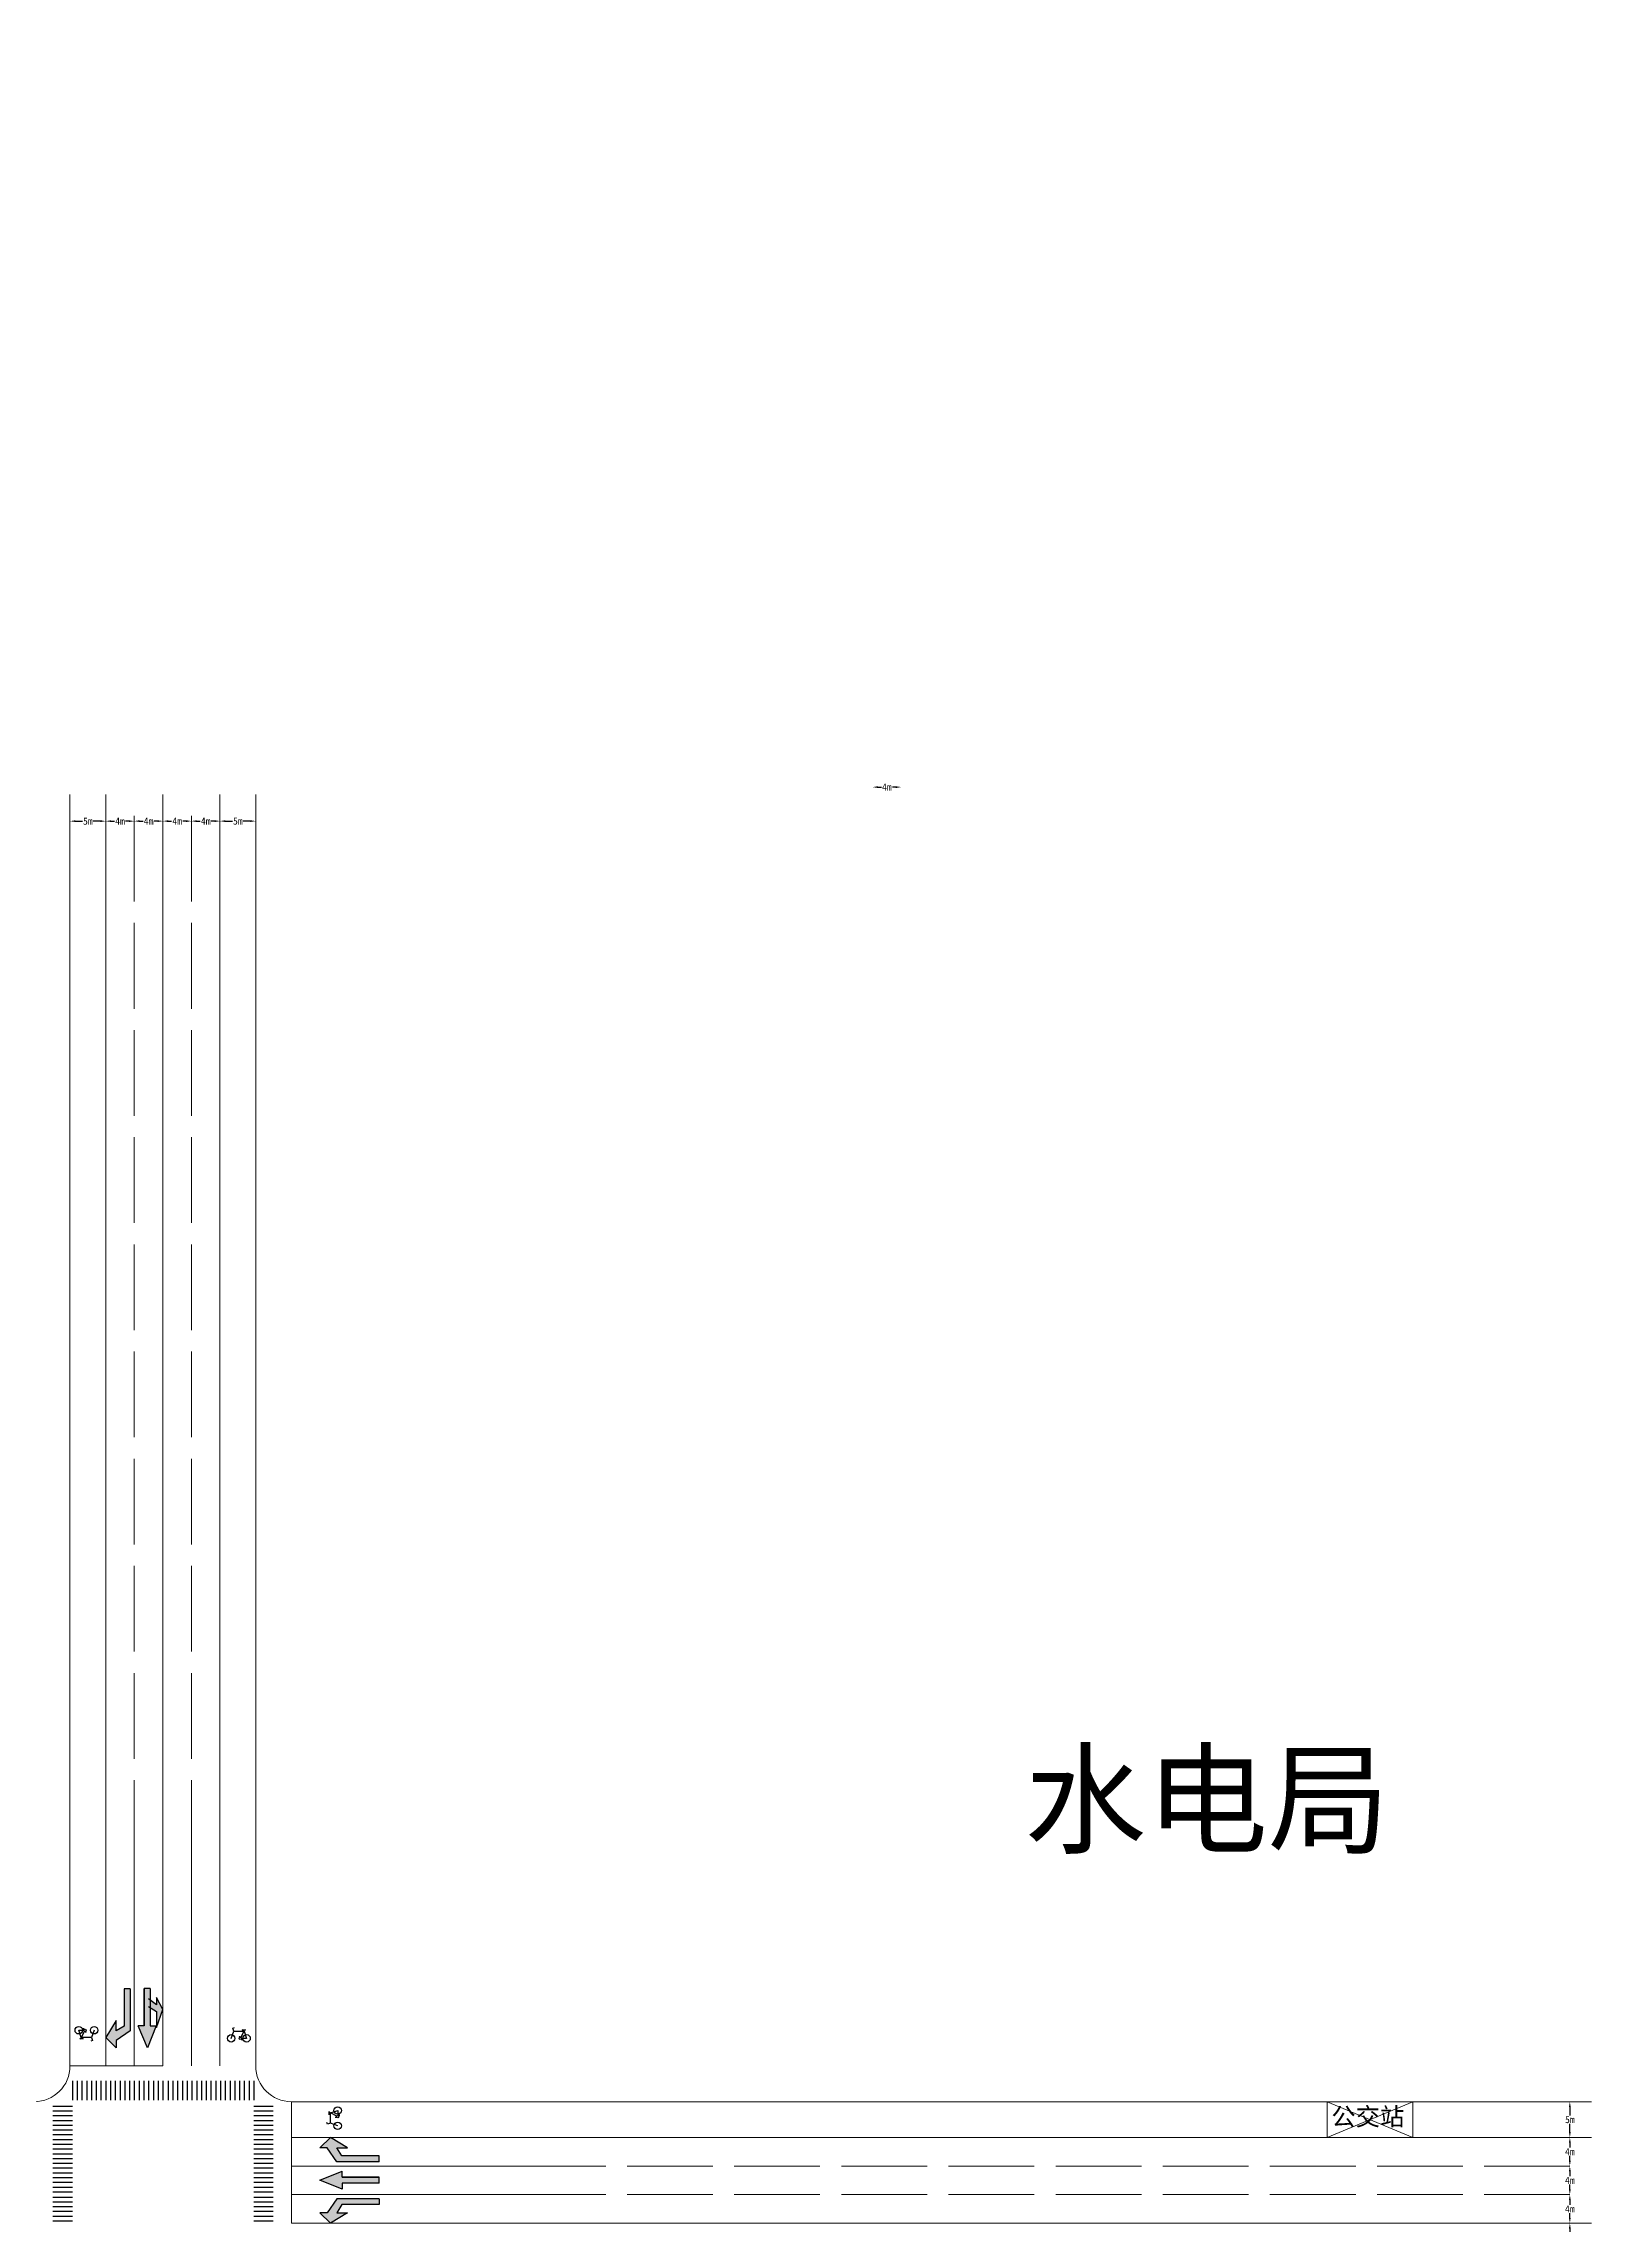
# Model space of a CAD drawing. Header units: millimetres. Extents: x -314 to 886, y 2238 to 2743.
# Drawn here: x 669.5 to 886.2, y 2437.6 to 2742.9 of the extents above; entities that cross this region are included whole.
import ezdxf

# ---------------------------------------------------------------- set-up
doc = ezdxf.new("R2010")
doc.units = ezdxf.units.MM
doc.linetypes.add('ACAD_ISO02W100', pattern=[15, 12, -3])
doc.layers.add('国道主道', color=7, linetype='Continuous')
doc.layers.add('块插入图层', color=7, linetype='Continuous')
doc.layers.add('标志标线层', color=6, linetype='Continuous', lineweight=15)
doc.layers.add('路口层', color=4, linetype='Continuous', lineweight=9)
doc.styles.get("Standard").update_dxf_attribs({"font": ''})
doc.styles.get('Standard').set_extended_font_data('SimSun')
doc.dimstyles.new('m', dxfattribs={"dimtxt": 1, "dimasz": 0.75, "dimexe": 0.18, "dimexo": 0.0625, "dimgap": 0.09, "dimtad": 0, "dimtih": 1, "dimtoh": 1, "dimdsep": 46, "dimtxsty": 'Standard', "dimcen": 0.09, "dimse1": 1, "dimse2": 1, "dimadec": 0, "dimazin": 0, "dimtfac": 1, "dimtofl": 0, "dimtmove": 0, "dimatfit": 3, "dimfxl": 0.18, "dimtolj": 1, "dimtzin": 0, "dimarcsym": 0})

# ---------------------------------------------------------------- blocks, each defined once
blk = doc.blocks.new('*D42')
at = {"layer": 'Defpoints', "color": 0}
for p in [(783.16, 2437.77), (883.16, 2437.77), (883.16, 2433.77)]:
    blk.add_point(p, dxfattribs=at)
at = {"layer": '标志标线层', "color": 0, "lineweight": -2}
for p, q in [((883.16, 2437.02), (883.16, 2436.36)), ((883.16, 2434.52), (883.16, 2435.18))]:
    blk.add_line(p, q, dxfattribs=at)
at = {"layer": '标志标线层', "color": 0}
for points in [[(883.03, 2437.02), (883.28, 2437.02), (883.16, 2437.77)], [(883.03, 2434.52), (883.28, 2434.52), (883.16, 2433.77)]]:
    blk.add_solid(points, dxfattribs=at)
at = {"layer": '标志标线层', "color": 0, "insert": (883.16, 2435.77), "char_height": 1, "attachment_point": 5}
blk.add_mtext('\\A1;4m', dxfattribs=at)
blk = doc.blocks.new('*D43')
at = {"layer": 'Defpoints', "color": 0}
for p in [(883.16, 2441.77), (883.16, 2441.77), (883.16, 2437.77)]:
    blk.add_point(p, dxfattribs=at)
at = {"layer": '标志标线层', "color": 0, "lineweight": -2}
for p, q in [((883.16, 2441.02), (883.16, 2440.36)), ((883.16, 2438.52), (883.16, 2439.18))]:
    blk.add_line(p, q, dxfattribs=at)
at = {"layer": '标志标线层', "color": 0}
for points in [[(883.03, 2441.02), (883.28, 2441.02), (883.16, 2441.77)], [(883.03, 2438.52), (883.28, 2438.52), (883.16, 2437.77)]]:
    blk.add_solid(points, dxfattribs=at)
at = {"layer": '标志标线层', "color": 0, "insert": (883.16, 2439.77), "char_height": 1, "attachment_point": 5}
blk.add_mtext('\\A1;4m', dxfattribs=at)
blk = doc.blocks.new('*D44')
at = {"layer": 'Defpoints', "color": 0}
for p in [(883.16, 2445.77), (883.16, 2445.77), (883.16, 2441.77)]:
    blk.add_point(p, dxfattribs=at)
at = {"layer": '标志标线层', "color": 0, "lineweight": -2}
for p, q in [((883.16, 2445.02), (883.16, 2444.36)), ((883.16, 2442.52), (883.16, 2443.18))]:
    blk.add_line(p, q, dxfattribs=at)
at = {"layer": '标志标线层', "color": 0}
for points in [[(883.03, 2445.02), (883.28, 2445.02), (883.16, 2445.77)], [(883.03, 2442.52), (883.28, 2442.52), (883.16, 2441.77)]]:
    blk.add_solid(points, dxfattribs=at)
at = {"layer": '标志标线层', "color": 0, "insert": (883.16, 2443.77), "char_height": 1, "attachment_point": 5}
blk.add_mtext('\\A1;4m', dxfattribs=at)
blk = doc.blocks.new('*D45')
at = {"layer": 'Defpoints', "color": 0}
for p in [(883.16, 2449.77), (883.16, 2449.77), (883.16, 2445.77)]:
    blk.add_point(p, dxfattribs=at)
at = {"layer": '标志标线层', "color": 0, "lineweight": -2}
for p, q in [((883.16, 2449.02), (883.16, 2448.36)), ((883.16, 2446.52), (883.16, 2447.18))]:
    blk.add_line(p, q, dxfattribs=at)
at = {"layer": '标志标线层', "color": 0}
for points in [[(883.03, 2449.02), (883.28, 2449.02), (883.16, 2449.77)], [(883.03, 2446.52), (883.28, 2446.52), (883.16, 2445.77)]]:
    blk.add_solid(points, dxfattribs=at)
at = {"layer": '标志标线层', "color": 0, "insert": (883.16, 2447.77), "char_height": 1, "attachment_point": 5}
blk.add_mtext('\\A1;4m', dxfattribs=at)
blk = doc.blocks.new('*D46')
at = {"layer": 'Defpoints', "color": 0}
for p in [(883.16, 2454.77), (883.16, 2454.77), (883.16, 2449.77)]:
    blk.add_point(p, dxfattribs=at)
at = {"layer": '标志标线层', "color": 0, "lineweight": -2}
for p, q in [((883.16, 2454.02), (883.16, 2452.86)), ((883.16, 2450.52), (883.16, 2451.68))]:
    blk.add_line(p, q, dxfattribs=at)
at = {"layer": '标志标线层', "color": 0}
for points in [[(883.03, 2454.02), (883.28, 2454.02), (883.16, 2454.77)], [(883.03, 2450.52), (883.28, 2450.52), (883.16, 2449.77)]]:
    blk.add_solid(points, dxfattribs=at)
at = {"layer": '标志标线层', "color": 0, "insert": (883.16, 2452.27), "char_height": 1, "attachment_point": 5}
blk.add_mtext('\\A1;5m', dxfattribs=at)
blk = doc.blocks.new('*D51')
at = {"layer": 'Defpoints', "color": 0}
for p in [(694.18, 2637.77), (699.18, 2637.77), (694.18, 2634.03)]:
    blk.add_point(p, dxfattribs=at)
at = {"layer": '标志标线层', "color": 0, "lineweight": -2}
for p, q in [((694.93, 2634.03), (695.91, 2634.03)), ((698.43, 2634.03), (697.44, 2634.03))]:
    blk.add_line(p, q, dxfattribs=at)
at = {"layer": '标志标线层', "color": 0}
for points in [[(694.93, 2634.15), (694.93, 2633.9), (694.18, 2634.03)], [(698.43, 2634.15), (698.43, 2633.9), (699.18, 2634.03)]]:
    blk.add_solid(points, dxfattribs=at)
at = {"layer": '标志标线层', "color": 0, "insert": (696.68, 2634.03), "char_height": 1, "attachment_point": 5}
blk.add_mtext('\\A1;5m', dxfattribs=at)
blk = doc.blocks.new('*D52')
at = {"layer": 'Defpoints', "color": 0}
for p in [(690.18, 2637.77), (694.18, 2637.77), (690.18, 2634.03)]:
    blk.add_point(p, dxfattribs=at)
at = {"layer": '标志标线层', "color": 0, "lineweight": -2}
for p, q in [((690.93, 2634.03), (691.4, 2634.03)), ((693.43, 2634.03), (692.95, 2634.03))]:
    blk.add_line(p, q, dxfattribs=at)
at = {"layer": '标志标线层', "color": 0}
for points in [[(690.93, 2634.15), (690.93, 2633.9), (690.18, 2634.03)], [(693.43, 2634.15), (693.43, 2633.9), (694.18, 2634.03)]]:
    blk.add_solid(points, dxfattribs=at)
at = {"layer": '标志标线层', "color": 0, "insert": (692.18, 2634.03), "char_height": 1, "attachment_point": 5}
blk.add_mtext('\\A1;4m', dxfattribs=at)
blk = doc.blocks.new('*D53')
at = {"layer": 'Defpoints', "color": 0}
for p in [(690.18, 2637.77), (686.18, 2634.03), (686.18, 2537.77)]:
    blk.add_point(p, dxfattribs=at)
at = {"layer": '标志标线层', "color": 0, "lineweight": -2}
for p, q in [((686.93, 2634.03), (687.4, 2634.03)), ((689.43, 2634.03), (688.95, 2634.03))]:
    blk.add_line(p, q, dxfattribs=at)
at = {"layer": '标志标线层', "color": 0}
for points in [[(686.93, 2634.15), (686.93, 2633.9), (686.18, 2634.03)], [(689.43, 2634.15), (689.43, 2633.9), (690.18, 2634.03)]]:
    blk.add_solid(points, dxfattribs=at)
at = {"layer": '标志标线层', "color": 0, "insert": (688.18, 2634.03), "char_height": 1, "attachment_point": 5}
blk.add_mtext('\\A1;4m', dxfattribs=at)
blk = doc.blocks.new('*D54')
at = {"layer": 'Defpoints', "color": 0}
for p in [(682.18, 2637.77), (682.18, 2634.03), (686.18, 2634.03)]:
    blk.add_point(p, dxfattribs=at)
at = {"layer": '标志标线层', "color": 0, "lineweight": -2}
for p, q in [((682.93, 2634.03), (683.4, 2634.03)), ((685.43, 2634.03), (684.95, 2634.03))]:
    blk.add_line(p, q, dxfattribs=at)
at = {"layer": '标志标线层', "color": 0}
for points in [[(682.93, 2634.15), (682.93, 2633.9), (682.18, 2634.03)], [(685.43, 2634.15), (685.43, 2633.9), (686.18, 2634.03)]]:
    blk.add_solid(points, dxfattribs=at)
at = {"layer": '标志标线层', "color": 0, "insert": (684.18, 2634.03), "char_height": 1, "attachment_point": 5}
blk.add_mtext('\\A1;4m', dxfattribs=at)
blk = doc.blocks.new('*D55')
at = {"layer": 'Defpoints', "color": 0}
for p in [(682.18, 2637.77), (678.18, 2634.02), (678.18, 2537.77)]:
    blk.add_point(p, dxfattribs=at)
at = {"layer": '标志标线层', "color": 0, "lineweight": -2}
for p, q in [((678.93, 2634.02), (679.4, 2634.02)), ((681.43, 2634.02), (680.95, 2634.02))]:
    blk.add_line(p, q, dxfattribs=at)
at = {"layer": '标志标线层', "color": 0}
for points in [[(678.93, 2634.15), (678.93, 2633.9), (678.18, 2634.02)], [(681.43, 2634.15), (681.43, 2633.9), (682.18, 2634.02)]]:
    blk.add_solid(points, dxfattribs=at)
at = {"layer": '标志标线层', "color": 0, "insert": (680.18, 2634.02), "char_height": 1, "attachment_point": 5}
blk.add_mtext('\\A1;4m', dxfattribs=at)
blk = doc.blocks.new('*D56')
at = {"layer": 'Defpoints', "color": 0}
for p in [(673.18, 2637.77), (673.18, 2634.02), (678.18, 2634.02)]:
    blk.add_point(p, dxfattribs=at)
at = {"layer": '标志标线层', "color": 0, "lineweight": -2}
for p, q in [((673.93, 2634.02), (674.91, 2634.02)), ((677.43, 2634.02), (676.44, 2634.02))]:
    blk.add_line(p, q, dxfattribs=at)
at = {"layer": '标志标线层', "color": 0}
for points in [[(673.93, 2634.15), (673.93, 2633.9), (673.18, 2634.02)], [(677.43, 2634.15), (677.43, 2633.9), (678.18, 2634.02)]]:
    blk.add_solid(points, dxfattribs=at)
at = {"layer": '标志标线层', "color": 0, "insert": (675.68, 2634.02), "char_height": 1, "attachment_point": 5}
blk.add_mtext('\\A1;5m', dxfattribs=at)
blk = doc.blocks.new('*D49')
at = {"layer": 'Defpoints', "color": 0}
for p in [(789.54, 2742.86), (785.54, 2638.79), (789.54, 2638.79)]:
    blk.add_point(p, dxfattribs=at)
at = {"layer": '标志标线层', "color": 0, "lineweight": -2}
for p, q in [((786.29, 2638.79), (786.77, 2638.79)), ((788.79, 2638.79), (788.32, 2638.79))]:
    blk.add_line(p, q, dxfattribs=at)
at = {"layer": '标志标线层', "color": 0}
for points in [[(786.29, 2638.91), (786.29, 2638.66), (785.54, 2638.79)], [(788.79, 2638.91), (788.79, 2638.66), (789.54, 2638.79)]]:
    blk.add_solid(points, dxfattribs=at)
at = {"layer": '标志标线层', "color": 0, "insert": (787.54, 2638.79), "char_height": 1, "attachment_point": 5}
blk.add_mtext('\\A1;4m', dxfattribs=at)
blk = doc.blocks.new('直行线')
h = blk.add_hatch(color=6)
h.dxf.hatch_style = 1
h.paths.add_polyline_path([(-29.3, -74.4), (-9.3, -74.4), (-9.3, -199.4), (10.7, -199.4), (10.7, -74.4), (30.7, -74.4), (0, 0)])
at = {"color": 6}
for p, q in [((-29.3, -74.4), (0, 0)), ((0, 0), (30.7, -74.4)), ((-9.3, -74.4), (-29.3, -74.4)), ((-9.3, -199.4), (-9.3, -74.4)), ((10.7, -199.4), (10.7, -74.4)), ((10.7, -74.4), (10.7, -199.4)), ((10.7, -74.4), (30.7, -74.4)), ((-9.3, -199.4), (10.7, -199.4))]:
    blk.add_line(p, q, dxfattribs=at)
blk = doc.blocks.new('右转线')
h = blk.add_hatch(color=6)
h.dxf.hatch_style = 1
h.paths.add_polyline_path([(0, 0), (-35.1, 35.3), (-35.1, 10.9), (-82.2, -21.6), (-82.2, -38.2), (-82.2, -163.2), (-62.2, -163.2), (-62.2, -38.2), (-35.1, -21.6), (-35.1, -56.6)])
at = {"color": 6}
for p, q in [((-82.2, -21.6), (-35.1, 10.9)), ((-35.1, 10.9), (-35.1, 35.3)), ((-35.1, 35.3), (0, 0)), ((-35.1, -56.6), (0, 0)), ((-82.2, -38.2), (-82.2, -21.6)), ((-82.2, -163.2), (-82.2, -38.2)), ((-62.2, -38.2), (-35.1, -21.6)), ((-62.2, -163.2), (-62.2, -38.2)), ((-35.1, -21.6), (-35.1, -56.6)), ((-82.2, -163.2), (-62.2, -163.2))]:
    blk.add_line(p, q, dxfattribs=at)
blk = doc.blocks.new('左转线')
h = blk.add_hatch(color=6)
h.dxf.hatch_style = 1
h.paths.add_polyline_path([(35.1, -56.6), (35.1, -21.6), (62.2, -38.2), (62.2, -163.2), (82.2, -163.2), (82.2, -38.2), (82.2, -21.6), (35.1, 10.9), (35.1, 35.3), (0, 0)])
at = {"color": 6}
for p, q in [((35.1, 35.3), (0, 0)), ((35.1, -56.6), (0, 0)), ((35.1, 10.9), (35.1, 35.3)), ((82.2, -21.6), (35.1, 10.9)), ((62.2, -38.2), (35.1, -21.6)), ((35.1, -21.6), (35.1, -56.6)), ((62.2, -163.2), (62.2, -38.2)), ((82.2, -38.2), (82.2, -21.6)), ((82.2, -163.2), (82.2, -38.2)), ((82.2, -163.2), (62.2, -163.2))]:
    blk.add_line(p, q, dxfattribs=at)
blk = doc.blocks.new('自行车道')
at = {"color": 6}
for p, q in [((-7.3, -19.3), (0, 0)), ((-2.5, 8.2), (1.4, 10)), ((0, 0), (-2.5, 8.2)), ((0, 0), (27.8, 0)), ((18.7, -16.7), (27.8, 0)), ((27.8, 1.5), (22.2, 3.5)), ((22.2, 3.5), (31.1, 3.5)), ((31.1, 3.5), (27.8, 1.5)), ((27.8, 0), (27.8, 1.5)), ((27.8, 0), (34.1, -19.3)), ((14.2, -14.5), (16.9, -14.5)), ((16.1, -16.5), (15.4, -14.5)), ((19.2, -21.5), (21.3, -23.7)), ((23, -23.7), (19.6, -23.7)), ((34.1, -19.3), (20.2, -19.3))]:
    blk.add_line(p, q, dxfattribs=at)
for centre, radius in [((-7.3, -19.3), 10), ((17.2, -19.3), 3), ((34.1, -19.3), 10)]:
    blk.add_circle(centre, radius, dxfattribs=at)
blk = doc.blocks.new('直行左转线')
h = blk.add_hatch(color=6)
h.dxf.hatch_style = 1
h.paths.add_polyline_path([(-29.3, -74.4), (-9.3, -74.4), (-9.3, -199.4), (10.7, -199.4), (10.7, -74.4), (30.7, -74.4), (0, 0)])
h = blk.add_hatch(color=6)
h.dxf.hatch_style = 1
h.paths.add_polyline_path([(-51.7, -129.3), (-30.8, -68.8), (-30.8, -122.3), (-8.4, -136.5), (-8.4, -160.7), (-30.8, -144.3), (-30.8, -168.9)])
at = {"color": 6}
for p, q in [((-29.3, -74.4), (0, 0)), ((0, 0), (30.7, -74.4)), ((-30.8, -68.8), (-51.7, -129.3)), ((-30.8, -122.3), (-30.8, -68.8)), ((-51.7, -129.3), (-30.8, -168.9)), ((-3.9, -139.3), (-30.8, -122.3)), ((-30.8, -168.9), (-30.8, -144.3)), ((-30.8, -144.3), (-3.1, -164.5)), ((-9.3, -74.4), (-29.3, -74.4)), ((-9.3, -199.4), (-9.3, -74.4)), ((10.7, -199.4), (10.7, -74.4)), ((10.7, -74.4), (10.7, -199.4)), ((10.7, -74.4), (30.7, -74.4)), ((-9.3, -199.4), (10.7, -199.4))]:
    blk.add_line(p, q, dxfattribs=at)

msp = doc.modelspace()

# ---------------------------------------------------------------- linework, layer by layer
at = {"layer": '国道主道', "color": 6}
for p, q in [((673.515, 2457.703), (673.515, 2454.975)), ((674.181, 2457.703), (674.181, 2454.975)), ((674.848, 2457.703), (674.848, 2454.975)), ((675.515, 2457.703), (675.515, 2454.975)), ((676.181, 2457.703), (676.181, 2454.975)), ((676.848, 2457.703), (676.848, 2454.975)), ((677.515, 2457.703), (677.515, 2454.975)), ((678.181, 2457.703), (678.181, 2454.975)), ((678.848, 2457.703), (678.848, 2454.975)), ((679.515, 2457.703), (679.515, 2454.975)), ((680.181, 2457.703), (680.181, 2454.975)), ((680.848, 2457.703), (680.848, 2454.975)), ((681.515, 2457.703), (681.515, 2454.975)), ((682.181, 2457.703), (682.181, 2454.975)), ((682.848, 2457.703), (682.848, 2454.975)), ((683.515, 2457.703), (683.515, 2454.975)), ((684.181, 2457.703), (684.181, 2454.975)), ((684.848, 2457.703), (684.848, 2454.975)), ((685.515, 2457.703), (685.515, 2454.975)), ((686.181, 2457.703), (686.181, 2454.975)), ((686.915, 2457.703), (686.915, 2454.975)), ((687.581, 2457.703), (687.581, 2454.975)), ((688.248, 2457.703), (688.248, 2454.975)), ((688.915, 2457.703), (688.915, 2454.975)), ((689.581, 2457.703), (689.581, 2454.975)), ((690.248, 2457.703), (690.248, 2454.975)), ((690.915, 2457.703), (690.915, 2454.975)), ((691.581, 2457.703), (691.581, 2454.975)), ((692.248, 2457.703), (692.248, 2454.975)), ((692.915, 2457.703), (692.915, 2454.975)), ((693.581, 2457.703), (693.581, 2454.975)), ((694.248, 2457.703), (694.248, 2454.975)), ((694.915, 2457.703), (694.915, 2454.975)), ((695.581, 2457.703), (695.581, 2454.975)), ((696.248, 2457.703), (696.248, 2454.975)), ((696.915, 2457.703), (696.915, 2454.975)), ((697.581, 2457.703), (697.581, 2454.975)), ((698.248, 2457.703), (698.248, 2454.975)), ((698.915, 2457.703), (698.915, 2454.975)), ((670.787, 2454.166), (673.515, 2454.166)), ((670.787, 2453.499), (673.515, 2453.499)), ((670.787, 2452.833), (673.515, 2452.833)), ((670.787, 2452.166), (673.515, 2452.166)), ((670.787, 2451.499), (673.515, 2451.499)), ((698.915, 2454.166), (701.643, 2454.166)), ((698.915, 2453.499), (701.643, 2453.499)), ((698.915, 2452.833), (701.643, 2452.833)), ((698.915, 2452.166), (701.643, 2452.166)), ((698.915, 2451.499), (701.643, 2451.499)), ((670.787, 2450.833), (673.515, 2450.833)), ((670.787, 2450.166), (673.515, 2450.166)), ((670.787, 2449.499), (673.515, 2449.499)), ((670.787, 2448.833), (673.515, 2448.833)), ((670.787, 2448.166), (673.515, 2448.166)), ((698.915, 2450.833), (701.643, 2450.833)), ((698.915, 2450.166), (701.643, 2450.166)), ((698.915, 2449.499), (701.643, 2449.499)), ((698.915, 2448.833), (701.643, 2448.833)), ((698.915, 2448.166), (701.643, 2448.166)), ((670.787, 2447.499), (673.515, 2447.499)), ((670.787, 2446.833), (673.515, 2446.833)), ((670.787, 2446.166), (673.515, 2446.166)), ((670.787, 2445.499), (673.515, 2445.499)), ((698.915, 2447.499), (701.643, 2447.499)), ((698.915, 2446.833), (701.643, 2446.833)), ((698.915, 2446.166), (701.643, 2446.166)), ((698.915, 2445.499), (701.643, 2445.499)), ((670.787, 2444.833), (673.515, 2444.833)), ((670.787, 2444.166), (673.515, 2444.166)), ((670.787, 2443.499), (673.515, 2443.499)), ((670.787, 2442.833), (673.515, 2442.833)), ((670.787, 2442.166), (673.515, 2442.166)), ((698.915, 2444.833), (701.643, 2444.833)), ((698.915, 2444.166), (701.643, 2444.166)), ((698.915, 2443.499), (701.643, 2443.499)), ((698.915, 2442.833), (701.643, 2442.833)), ((698.915, 2442.166), (701.643, 2442.166)), ((670.787, 2441.433), (673.515, 2441.433)), ((670.787, 2440.766), (673.515, 2440.766)), ((670.787, 2440.099), (673.515, 2440.099)), ((670.787, 2439.433), (673.515, 2439.433)), ((698.915, 2441.433), (701.643, 2441.433)), ((698.915, 2440.766), (701.643, 2440.766)), ((698.915, 2440.099), (701.643, 2440.099)), ((698.915, 2439.433), (701.643, 2439.433)), ((670.787, 2438.766), (673.515, 2438.766)), ((670.787, 2438.099), (673.515, 2438.099)), ((698.915, 2438.766), (701.643, 2438.766)), ((698.915, 2438.099), (701.643, 2438.099))]:
    msp.add_line(p, q, dxfattribs=at)
at = {"layer": '标志标线层'}
for p, q in [((678.175, 2637.774), (678.175, 2459.774)), ((686.175, 2459.774), (686.175, 2637.774)), ((694.175, 2487.774), (694.175, 2637.774)), ((682.175, 2487.774), (682.175, 2459.774)), ((690.175, 2459.774), (690.175, 2487.774)), ((694.175, 2487.774), (694.175, 2459.774)), ((673.175, 2459.774), (686.175, 2459.774)), ((704.175, 2454.774), (704.175, 2437.774)), ((849.175, 2454.774), (849.175, 2449.774)), ((849.175, 2454.774), (861.175, 2449.774)), ((861.175, 2454.774), (849.175, 2449.774)), ((861.175, 2454.774), (849.175, 2454.774)), ((861.175, 2449.774), (861.175, 2454.774)), ((886.175, 2449.774), (704.175, 2449.774)), ((849.175, 2449.774), (861.175, 2449.774)), ((736.175, 2445.774), (704.175, 2445.774)), ((736.175, 2441.774), (704.175, 2441.774)), ((886.175, 2437.774), (704.175, 2437.774))]:
    msp.add_line(p, q, dxfattribs=at)
at = {"layer": '标志标线层', "linetype": 'ACAD_ISO02W100'}
for p, q in [((682.175, 2487.774), (682.175, 2637.774)), ((690.175, 2487.774), (690.175, 2637.774)), ((736.175, 2445.774), (886.175, 2445.774)), ((736.175, 2441.774), (886.175, 2441.774))]:
    msp.add_line(p, q, dxfattribs=at)
at = {"layer": '路口层'}
for p, q in [((673.175, 2637.774), (673.175, 2459.774)), ((699.175, 2637.774), (699.175, 2459.774)), ((844.109, 2454.774), (704.175, 2454.774)), ((886.175, 2454.774), (844.109, 2454.774)), ((849.175, 2449.774), (859.175, 2449.774))]:
    msp.add_line(p, q, dxfattribs=at)
for centre, start, end in [((668.175, 2459.774), 270, 0), ((704.175, 2459.774), 180, 270)]:
    msp.add_arc(centre, 5, start, end, dxfattribs=at)

# ---------------------------------------------------------------- block references
at = {"layer": '块插入图层', "color": 6, "lineweight": 5}
for name, p, xscale, yscale, zscale, rotation in [('右转线', (678.175, 2463.774), 0.04166666666666666, 0.04166666666666666, 0.04166666666666666, 180), ('直行左转线', (684.02, 2462.304), 0.04166666666666666, 0.04166666666666666, 0.04166666666666666, 180), ('自行车道', (676.175, 2463.774), 0.05208333333333333, 0.05208333333333333, 0.05208333333333333, 180), ('自行车道', (709.646, 2451.774), 0.05208333333333333, 0.05208333333333333, 0.05208333333333333, 89.99999999999999), ('右转线', (709.646, 2449.774), 0.04166666666666666, 0.04166666666666666, 0.04166666666666666, 89.99999999999999), ('直行线', (708.175, 2443.774), 0.04166666666666666, 0.04166666666666666, 0.04166666666666666, 89.99999999999999), ('左转线', (709.646, 2437.774), 0.04166666666666666, 0.04166666666666666, 0.04166666666666666, 89.99999999999999)]:
    msp.add_blockref(name, p, dxfattribs=dict(at, xscale=xscale, yscale=yscale, zscale=zscale, rotation=rotation))
at = {"layer": '块插入图层', "color": 6, "lineweight": 5, "xscale": 0.05208333333333333, "yscale": 0.05208333333333333, "zscale": 0.05208333333333333}
msp.add_blockref('自行车道', (696.124, 2464.651), dxfattribs=at)

# ---------------------------------------------------------------- texts
at = {"layer": '标志标线层'}
msp.add_text('水电局', height=12.5, dxfattribs=at).set_placement((806.783, 2490.849))
at = {"layer": '标志标线层', "insert": (849.762, 2453.937), "char_height": 2.5, "attachment_point": 1}
msp.add_mtext_dynamic_manual_height_columns('公交站', width=12, gutter_width=12.5, heights=[0], dxfattribs=at)

# ---------------------------------------------------------------- dimensions: what is measured, and where the dimension line sits
at = {"layer": '标志标线层'}
dim = msp.add_linear_dim(base=(789.545, 2638.789), p1=(785.545, 2638.789), p2=(789.545, 2742.859), dimstyle='m', override={"dimpost": 'm'}, dxfattribs=at)
dim.commit()
dim.dimension.update_dxf_attribs({"geometry": '*D49', "text_midpoint": (787.545, 2638.789)})
for base, p1, p2, angle, picture, middle in [((673.175, 2634.024), (678.175, 2634.024), (673.175, 2637.774), 180, '*D56', (675.675, 2634.024)), ((678.175, 2634.024), (682.175, 2637.774), (678.175, 2537.774), 180, '*D55', (680.175, 2634.024)), ((682.175, 2634.026), (686.175, 2634.026), (682.175, 2637.774), 180, '*D54', (684.175, 2634.026)), ((686.175, 2634.026), (690.175, 2637.774), (686.175, 2537.774), 180, '*D53', (688.175, 2634.026)), ((690.175, 2634.026), (694.175, 2637.774), (690.175, 2637.774), 180, '*D52', (692.175, 2634.026)), ((694.175, 2634.026), (699.175, 2637.774), (694.175, 2637.774), 180, '*D51', (696.675, 2634.026)), ((883.157, 2454.774), (883.157, 2449.774), (883.157, 2454.774), 270, '*D46', (883.157, 2452.274)), ((883.157, 2449.774), (883.157, 2445.774), (883.157, 2449.774), 270, '*D45', (883.157, 2447.774)), ((883.157, 2445.774), (883.157, 2441.774), (883.157, 2445.774), 270, '*D44', (883.157, 2443.774)), ((883.157, 2441.774), (883.157, 2437.774), (883.157, 2441.774), 270, '*D43', (883.157, 2439.774)), ((883.157, 2437.774), (883.157, 2433.774), (783.157, 2437.774), 270, '*D42', (883.157, 2435.774))]:
    dim = msp.add_linear_dim(base=base, p1=p1, p2=p2, angle=angle, dimstyle='m', override={"dimpost": 'm'}, dxfattribs=at)
    dim.commit()
    dim.dimension.update_dxf_attribs({"geometry": picture, "text_midpoint": middle})

doc.saveas('drawing.dxf')
